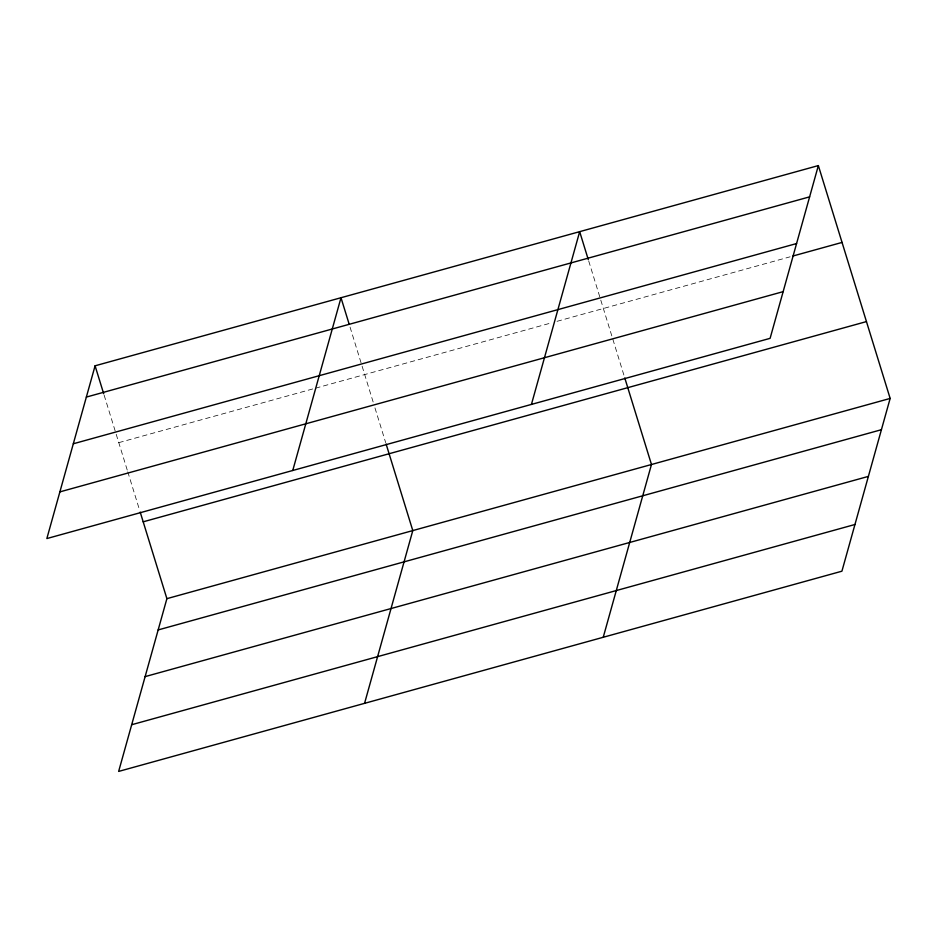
<?xml version="1.0" encoding="UTF-8"?>
<svg xmlns="http://www.w3.org/2000/svg" width="937" height="937" viewBox="0 0 937 937"><rect width="100%" height="100%" fill="white"/><g stroke="black" fill="none" stroke-linecap="round" stroke-linejoin="round"><path stroke-width="0.7" stroke-dasharray="4.68 3.51" d="M118.776 442.651L314.106 388.574M315.511 388.187L551.413 322.878M557.035 321.321L790.09 256.808M588.717 261.001L600.348 298.716M600.781 300.121L624.347 376.557M350.04 327.072L373.254 402.348M374.964 407.911L385.681 442.627M104.136 395.145L127.35 470.433M127.772 471.815L139.765 510.712"/><path stroke-width="1.41" d="M95.082 365.805L46.85 538.564L770.109 338.339L818.352 165.58L95.082 365.805L103.702 393.751M140.199 512.094L166.891 598.661L118.648 771.42L841.918 571.195L890.15 398.436L818.352 165.58M292.754 470.491L340.998 297.732L349.185 324.272M364.563 703.336L412.795 530.588L386.103 444.021M531.431 404.409L579.675 231.662L588.284 259.596M603.241 637.265L651.473 464.506L624.78 377.951M86.356 397.077L809.615 196.852M73.32 443.775L796.579 243.55M792.901 256.024L842.047 242.425M59.886 491.878L783.145 291.653M143.197 521.815L866.456 321.59M166.891 598.661L890.15 398.436M158.154 629.933L881.412 429.708M145.118 676.619L868.388 476.394M131.684 724.723L854.954 524.497"/></g></svg>
